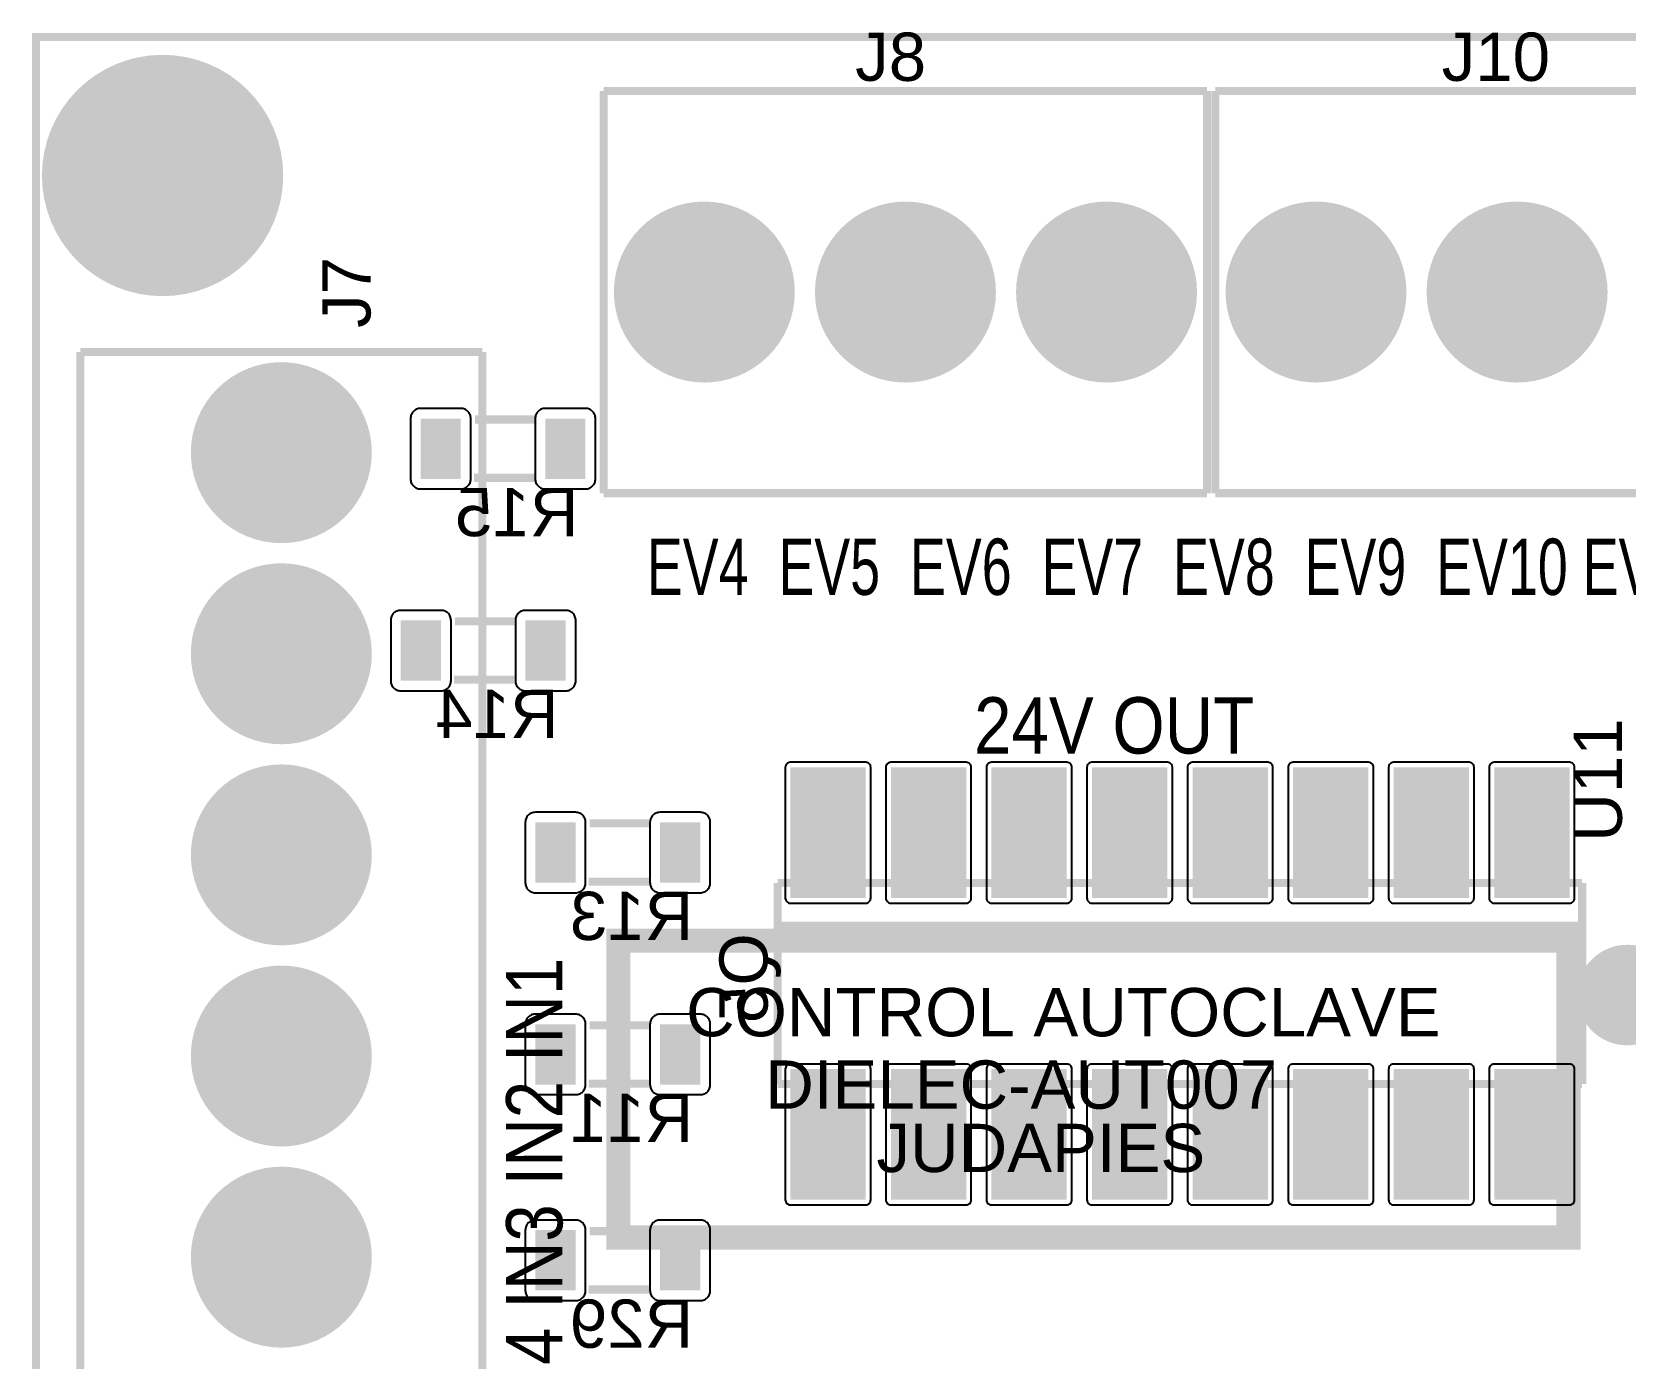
# Model space of a CAD drawing. Header units: inches. Extents: x -3.26 to 3.25, y -2.28 to 2.27.
# Drawn here: x -3.26 to -1.675, y 0.954 to 2.273 of the extents above; entities that cross this region are included whole.
import ezdxf

# ---------------------------------------------------------------- set-up
doc = ezdxf.new("R2010")
doc.units = ezdxf.units.IN
doc.layers.get('0').update_dxf_attribs({"linetype": 'CONTINUOUS'})

# ---------------------------------------------------------------- blocks, each defined once
blk = doc.blocks.new('RPAD')
blk.add_trace([(-0.5, -0.5), (-0.5, 0.5), (0.5, -0.5), (0.5, 0.5)])
blk = doc.blocks.new('EPAD')
at = {"const_width": 0.5}
blk.add_lwpolyline([(-0.25, 0, 1), (0.25, 0, 1)], format="xyb", close=True, dxfattribs=at)

msp = doc.modelspace()

# ---------------------------------------------------------------- linework, layer by layer
for points, const_width in [([(-3.255646, -2.275421), (3.249827, -2.275421), (3.249827, 2.267886), (-3.255646, 2.267886), (-3.255646, -2.275421)], 0.008), ([(-3.255646, -2.275421), (3.249827, -2.275421), (3.249827, 2.267886), (-3.255646, 2.267886), (-3.255646, -2.275421)], 0.008), ([(-3.255646, -2.275421), (3.249827, -2.275421), (3.249827, 2.267886), (-3.255646, 2.267886), (-3.255646, -2.275421)], 0.008), ([(-2.690858, 2.214197), (-2.690858, 1.814197)], 0.008), ([(-2.090858, 2.214197), (-2.690858, 2.214197)], 0.008), ([(-2.690858, 2.214197), (-2.690858, 1.814197)], 0.008), ([(-2.090858, 2.214197), (-2.690858, 2.214197)], 0.008), ([(-2.690858, 2.214197), (-2.690858, 1.814197)], 0.008), ([(-2.090858, 2.214197), (-2.690858, 2.214197)], 0.008), ([(-2.090858, 2.214197), (-2.090858, 1.814197)], 0.008), ([(-2.090858, 2.214197), (-2.090858, 1.814197)], 0.008), ([(-2.090858, 2.214197), (-2.090858, 1.814197)], 0.008), ([(-2.082559, 2.214197), (-2.082559, 1.814197)], 0.008), ([(-1.482559, 2.214197), (-2.082559, 2.214197)], 0.008), ([(-2.082559, 2.214197), (-2.082559, 1.814197)], 0.008), ([(-1.482559, 2.214197), (-2.082559, 2.214197)], 0.008), ([(-2.082559, 2.214197), (-2.082559, 1.814197)], 0.008), ([(-1.482559, 2.214197), (-2.082559, 2.214197)], 0.008), ([(-2.811551, 1.9545), (-3.211551, 1.9545)], 0.008), ([(-2.811551, 0.3545), (-3.211551, 0.3545), (-3.211551, 1.9545)], 0.008), ([(-2.811551, 1.9545), (-3.211551, 1.9545)], 0.008), ([(-2.811551, 0.3545), (-3.211551, 0.3545), (-3.211551, 1.9545)], 0.008), ([(-2.811551, 1.9545), (-3.211551, 1.9545)], 0.008), ([(-2.811551, 0.3545), (-3.211551, 0.3545), (-3.211551, 1.9545)], 0.008), ([(-2.811551, 1.9545), (-2.811551, 0.3545)], 0.008), ([(-2.811551, 1.9545), (-2.811551, 0.3545)], 0.008), ([(-2.811551, 1.9545), (-2.811551, 0.3545)], 0.008), ([(-2.819087, 1.887437), (-2.760087, 1.887437)], 0.008), ([(-2.819087, 1.887437), (-2.760087, 1.887437)], 0.008), ([(-2.819087, 1.887437), (-2.760087, 1.887437)], 0.008), ([(-2.820087, 1.829437), (-2.760087, 1.829437)], 0.008), ([(-2.820087, 1.829437), (-2.760087, 1.829437)], 0.008), ([(-2.820087, 1.829437), (-2.760087, 1.829437)], 0.008), ([(-2.690858, 1.814197), (-2.090858, 1.814197)], 0.008), ([(-2.690858, 1.814197), (-2.090858, 1.814197)], 0.008), ([(-2.690858, 1.814197), (-2.090858, 1.814197)], 0.008), ([(-2.082559, 1.814197), (-1.482559, 1.814197)], 0.008), ([(-2.082559, 1.814197), (-1.482559, 1.814197)], 0.008), ([(-2.082559, 1.814197), (-1.482559, 1.814197)], 0.008), ([(-2.838772, 1.68665), (-2.779772, 1.68665)], 0.008), ([(-2.838772, 1.68665), (-2.779772, 1.68665)], 0.008), ([(-2.838772, 1.68665), (-2.779772, 1.68665)], 0.008), ([(-2.839772, 1.62865), (-2.779772, 1.62865)], 0.008), ([(-2.839772, 1.62865), (-2.779772, 1.62865)], 0.008), ([(-2.839772, 1.62865), (-2.779772, 1.62865)], 0.008), ([(-2.704913, 1.485862), (-2.645913, 1.485862)], 0.008), ([(-2.704913, 1.485862), (-2.645913, 1.485862)], 0.008), ([(-2.704913, 1.485862), (-2.645913, 1.485862)], 0.008), ([(-2.705913, 1.427862), (-2.645913, 1.427862)], 0.008), ([(-2.705913, 1.427862), (-2.645913, 1.427862)], 0.008), ([(-2.705913, 1.427862), (-2.645913, 1.427862)], 0.008), ([(-2.51785, 1.426547), (-2.51785, 1.376547)], 0.008), ([(-2.51785, 1.426547), (-1.71785, 1.426547)], 0.008), ([(-2.51785, 1.426547), (-2.51785, 1.376547)], 0.008), ([(-2.51785, 1.426547), (-1.71785, 1.426547)], 0.008), ([(-2.51785, 1.426547), (-2.51785, 1.376547)], 0.008), ([(-2.51785, 1.426547), (-1.71785, 1.426547)], 0.008), ([(-1.71785, 1.426547), (-1.71785, 1.226547)], 0.008), ([(-1.71785, 1.426547), (-1.71785, 1.226547)], 0.008), ([(-1.71785, 1.426547), (-1.71785, 1.226547)], 0.008), ([(-2.676361, 1.074003), (-1.731479, 1.074003), (-1.731479, 1.369278), (-2.676361, 1.369278), (-2.676361, 1.074003)], 0.024), ([(-2.676361, 1.074003), (-1.731479, 1.074003), (-1.731479, 1.369278), (-2.676361, 1.369278), (-2.676361, 1.074003)], 0.024), ([(-2.676361, 1.074003), (-1.731479, 1.074003), (-1.731479, 1.369278), (-2.676361, 1.369278), (-2.676361, 1.074003)], 0.024), ([(-2.51785, 1.374972), (-2.51785, 1.226547)], 0.008), ([(-2.51785, 1.374972), (-2.51785, 1.226547)], 0.008), ([(-2.51785, 1.374972), (-2.51785, 1.226547)], 0.008), ([(-1.713913, 1.384028), (-2.513913, 1.384028)], 0.008), ([(-1.713913, 1.384028), (-2.513913, 1.384028)], 0.008), ([(-1.713913, 1.384028), (-2.513913, 1.384028)], 0.008), ([(-2.704913, 1.285075), (-2.645913, 1.285075)], 0.008), ([(-2.704913, 1.285075), (-2.645913, 1.285075)], 0.008), ([(-2.704913, 1.285075), (-2.645913, 1.285075)], 0.008), ([(-2.705913, 1.227075), (-2.645913, 1.227075)], 0.008), ([(-2.705913, 1.227075), (-2.645913, 1.227075)], 0.008), ([(-2.705913, 1.227075), (-2.645913, 1.227075)], 0.008), ([(-1.71785, 1.226547), (-2.51785, 1.226547)], 0.008), ([(-1.71785, 1.226547), (-2.51785, 1.226547)], 0.008), ([(-1.71785, 1.226547), (-2.51785, 1.226547)], 0.008), ([(-2.704913, 1.08035), (-2.645913, 1.08035)], 0.008), ([(-2.704913, 1.08035), (-2.645913, 1.08035)], 0.008), ([(-2.704913, 1.08035), (-2.645913, 1.08035)], 0.008), ([(-2.705913, 1.02235), (-2.645913, 1.02235)], 0.008), ([(-2.705913, 1.02235), (-2.645913, 1.02235)], 0.008), ([(-2.705913, 1.02235), (-2.645913, 1.02235)], 0.008)]:
    msp.add_lwpolyline(points, dxfattribs=dict(const_width=const_width))
for points in [[(-2.873087, 1.818437), (-2.833087, 1.818437), (-2.832047, 1.818487), (-2.831042, 1.818636), (-2.830075, 1.818878), (-2.829151, 1.819209), (-2.828275, 1.819623), (-2.827451, 1.820118), (-2.826683, 1.820687), (-2.825977, 1.821328), (-2.825337, 1.822034), (-2.824768, 1.822801), (-2.824273, 1.823625), (-2.823858, 1.824502), (-2.823528, 1.825426), (-2.823285, 1.826393), (-2.823137, 1.827398), (-2.823087, 1.828437), (-2.823087, 1.888437), (-2.823137, 1.889476), (-2.823285, 1.890481), (-2.823528, 1.891448), (-2.823858, 1.892372), (-2.824273, 1.893249), (-2.824768, 1.894073), (-2.825337, 1.89484), (-2.825977, 1.895546), (-2.826683, 1.896187), (-2.827451, 1.896756), (-2.828275, 1.897251), (-2.829151, 1.897665), (-2.830075, 1.897996), (-2.831042, 1.898238), (-2.832047, 1.898387), (-2.833087, 1.898437), (-2.873087, 1.898437), (-2.874126, 1.898387), (-2.875131, 1.898238), (-2.876098, 1.897996), (-2.877022, 1.897665), (-2.877898, 1.897251), (-2.878722, 1.896756), (-2.87949, 1.896187), (-2.880196, 1.895546), (-2.880836, 1.89484), (-2.881406, 1.894073), (-2.8819, 1.893249), (-2.882315, 1.892372), (-2.882646, 1.891448), (-2.882888, 1.890481), (-2.883036, 1.889476), (-2.883087, 1.888437), (-2.883087, 1.828437), (-2.883036, 1.827398), (-2.882888, 1.826393), (-2.882646, 1.825426), (-2.882315, 1.824502), (-2.8819, 1.823625), (-2.881406, 1.822801), (-2.880836, 1.822034), (-2.880196, 1.821328), (-2.87949, 1.820687), (-2.878722, 1.820118), (-2.877898, 1.819623), (-2.877022, 1.819209), (-2.876098, 1.818878), (-2.875131, 1.818636), (-2.874126, 1.818487), (-2.873087, 1.818437)], [(-2.749087, 1.818437), (-2.709087, 1.818437), (-2.708047, 1.818487), (-2.707042, 1.818636), (-2.706075, 1.818878), (-2.705151, 1.819209), (-2.704275, 1.819623), (-2.703451, 1.820118), (-2.702683, 1.820687), (-2.701977, 1.821328), (-2.701337, 1.822034), (-2.700768, 1.822801), (-2.700273, 1.823625), (-2.699858, 1.824502), (-2.699528, 1.825426), (-2.699285, 1.826393), (-2.699137, 1.827398), (-2.699087, 1.828437), (-2.699087, 1.888437), (-2.699137, 1.889476), (-2.699285, 1.890481), (-2.699528, 1.891448), (-2.699858, 1.892372), (-2.700273, 1.893249), (-2.700768, 1.894073), (-2.701337, 1.89484), (-2.701977, 1.895546), (-2.702683, 1.896187), (-2.703451, 1.896756), (-2.704275, 1.897251), (-2.705151, 1.897665), (-2.706075, 1.897996), (-2.707042, 1.898238), (-2.708047, 1.898387), (-2.709087, 1.898437), (-2.749087, 1.898437), (-2.750126, 1.898387), (-2.751131, 1.898238), (-2.752098, 1.897996), (-2.753022, 1.897665), (-2.753898, 1.897251), (-2.754722, 1.896756), (-2.75549, 1.896187), (-2.756196, 1.895546), (-2.756836, 1.89484), (-2.757406, 1.894073), (-2.7579, 1.893249), (-2.758315, 1.892372), (-2.758646, 1.891448), (-2.758888, 1.890481), (-2.759036, 1.889476), (-2.759087, 1.888437), (-2.759087, 1.828437), (-2.759036, 1.827398), (-2.758888, 1.826393), (-2.758646, 1.825426), (-2.758315, 1.824502), (-2.7579, 1.823625), (-2.757406, 1.822801), (-2.756836, 1.822034), (-2.756196, 1.821328), (-2.75549, 1.820687), (-2.754722, 1.820118), (-2.753898, 1.819623), (-2.753022, 1.819209), (-2.752098, 1.818878), (-2.751131, 1.818636), (-2.750126, 1.818487), (-2.749087, 1.818437)], [(-2.892772, 1.61765), (-2.852772, 1.61765), (-2.851732, 1.6177), (-2.850727, 1.617848), (-2.84976, 1.618091), (-2.848836, 1.618421), (-2.84796, 1.618836), (-2.847136, 1.619331), (-2.846368, 1.6199), (-2.845662, 1.62054), (-2.845022, 1.621246), (-2.844453, 1.622014), (-2.843958, 1.622838), (-2.843543, 1.623714), (-2.843213, 1.624638), (-2.84297, 1.625605), (-2.842822, 1.62661), (-2.842772, 1.62765), (-2.842772, 1.68765), (-2.842822, 1.688689), (-2.84297, 1.689694), (-2.843213, 1.690661), (-2.843543, 1.691585), (-2.843958, 1.692461), (-2.844453, 1.693285), (-2.845022, 1.694053), (-2.845662, 1.694759), (-2.846368, 1.695399), (-2.847136, 1.695969), (-2.84796, 1.696463), (-2.848836, 1.696878), (-2.84976, 1.697209), (-2.850727, 1.697451), (-2.851732, 1.697599), (-2.852772, 1.69765), (-2.892772, 1.69765), (-2.893811, 1.697599), (-2.894816, 1.697451), (-2.895783, 1.697209), (-2.896707, 1.696878), (-2.897583, 1.696463), (-2.898407, 1.695969), (-2.899175, 1.695399), (-2.899881, 1.694759), (-2.900521, 1.694053), (-2.901091, 1.693285), (-2.901585, 1.692461), (-2.902, 1.691585), (-2.902331, 1.690661), (-2.902573, 1.689694), (-2.902721, 1.688689), (-2.902772, 1.68765), (-2.902772, 1.62765), (-2.902721, 1.62661), (-2.902573, 1.625605), (-2.902331, 1.624638), (-2.902, 1.623714), (-2.901585, 1.622838), (-2.901091, 1.622014), (-2.900521, 1.621246), (-2.899881, 1.62054), (-2.899175, 1.6199), (-2.898407, 1.619331), (-2.897583, 1.618836), (-2.896707, 1.618421), (-2.895783, 1.618091), (-2.894816, 1.617848), (-2.893811, 1.6177), (-2.892772, 1.61765)], [(-2.768772, 1.61765), (-2.728772, 1.61765), (-2.727732, 1.6177), (-2.726727, 1.617848), (-2.72576, 1.618091), (-2.724836, 1.618421), (-2.72396, 1.618836), (-2.723136, 1.619331), (-2.722368, 1.6199), (-2.721662, 1.62054), (-2.721022, 1.621246), (-2.720453, 1.622014), (-2.719958, 1.622838), (-2.719543, 1.623714), (-2.719213, 1.624638), (-2.71897, 1.625605), (-2.718822, 1.62661), (-2.718772, 1.62765), (-2.718772, 1.68765), (-2.718822, 1.688689), (-2.71897, 1.689694), (-2.719213, 1.690661), (-2.719543, 1.691585), (-2.719958, 1.692461), (-2.720453, 1.693285), (-2.721022, 1.694053), (-2.721662, 1.694759), (-2.722368, 1.695399), (-2.723136, 1.695969), (-2.72396, 1.696463), (-2.724836, 1.696878), (-2.72576, 1.697209), (-2.726727, 1.697451), (-2.727732, 1.697599), (-2.728772, 1.69765), (-2.768772, 1.69765), (-2.769811, 1.697599), (-2.770816, 1.697451), (-2.771783, 1.697209), (-2.772707, 1.696878), (-2.773583, 1.696463), (-2.774407, 1.695969), (-2.775175, 1.695399), (-2.775881, 1.694759), (-2.776521, 1.694053), (-2.777091, 1.693285), (-2.777585, 1.692461), (-2.778, 1.691585), (-2.778331, 1.690661), (-2.778573, 1.689694), (-2.778721, 1.688689), (-2.778772, 1.68765), (-2.778772, 1.62765), (-2.778721, 1.62661), (-2.778573, 1.625605), (-2.778331, 1.624638), (-2.778, 1.623714), (-2.777585, 1.622838), (-2.777091, 1.622014), (-2.776521, 1.621246), (-2.775881, 1.62054), (-2.775175, 1.6199), (-2.774407, 1.619331), (-2.773583, 1.618836), (-2.772707, 1.618421), (-2.771783, 1.618091), (-2.770816, 1.617848), (-2.769811, 1.6177), (-2.768772, 1.61765)], [(-2.50535, 1.406547), (-2.43035, 1.406547), (-2.429328, 1.406647), (-2.428383, 1.406933), (-2.427532, 1.407388), (-2.426796, 1.407993), (-2.426191, 1.40873), (-2.425736, 1.40958), (-2.42545, 1.410525), (-2.42535, 1.411547), (-2.42535, 1.541547), (-2.42545, 1.54257), (-2.425736, 1.543515), (-2.426191, 1.544365), (-2.426796, 1.545102), (-2.427532, 1.545707), (-2.428383, 1.546161), (-2.429328, 1.546448), (-2.43035, 1.546547), (-2.50535, 1.546547), (-2.506373, 1.546448), (-2.507318, 1.546161), (-2.508169, 1.545707), (-2.508905, 1.545102), (-2.50951, 1.544365), (-2.509965, 1.543515), (-2.510251, 1.54257), (-2.51035, 1.541547), (-2.51035, 1.411547), (-2.510251, 1.410525), (-2.509965, 1.40958), (-2.50951, 1.40873), (-2.508905, 1.407993), (-2.508169, 1.407388), (-2.507318, 1.406933), (-2.506373, 1.406647), (-2.50535, 1.406547)], [(-2.40535, 1.406547), (-2.33035, 1.406547), (-2.329328, 1.406647), (-2.328383, 1.406933), (-2.327532, 1.407388), (-2.326796, 1.407993), (-2.326191, 1.40873), (-2.325736, 1.40958), (-2.32545, 1.410525), (-2.32535, 1.411547), (-2.32535, 1.541547), (-2.32545, 1.54257), (-2.325736, 1.543515), (-2.326191, 1.544365), (-2.326796, 1.545102), (-2.327532, 1.545707), (-2.328383, 1.546161), (-2.329328, 1.546448), (-2.33035, 1.546547), (-2.40535, 1.546547), (-2.406373, 1.546448), (-2.407318, 1.546161), (-2.408169, 1.545707), (-2.408905, 1.545102), (-2.40951, 1.544365), (-2.409965, 1.543515), (-2.410251, 1.54257), (-2.41035, 1.541547), (-2.41035, 1.411547), (-2.410251, 1.410525), (-2.409965, 1.40958), (-2.40951, 1.40873), (-2.408905, 1.407993), (-2.408169, 1.407388), (-2.407318, 1.406933), (-2.406373, 1.406647), (-2.40535, 1.406547)], [(-2.30535, 1.406547), (-2.23035, 1.406547), (-2.229328, 1.406647), (-2.228383, 1.406933), (-2.227532, 1.407388), (-2.226796, 1.407993), (-2.226191, 1.40873), (-2.225736, 1.40958), (-2.22545, 1.410525), (-2.22535, 1.411547), (-2.22535, 1.541547), (-2.22545, 1.54257), (-2.225736, 1.543515), (-2.226191, 1.544365), (-2.226796, 1.545102), (-2.227532, 1.545707), (-2.228383, 1.546161), (-2.229328, 1.546448), (-2.23035, 1.546547), (-2.30535, 1.546547), (-2.306373, 1.546448), (-2.307318, 1.546161), (-2.308169, 1.545707), (-2.308905, 1.545102), (-2.30951, 1.544365), (-2.309965, 1.543515), (-2.310251, 1.54257), (-2.31035, 1.541547), (-2.31035, 1.411547), (-2.310251, 1.410525), (-2.309965, 1.40958), (-2.30951, 1.40873), (-2.308905, 1.407993), (-2.308169, 1.407388), (-2.307318, 1.406933), (-2.306373, 1.406647), (-2.30535, 1.406547)], [(-2.20535, 1.406547), (-2.13035, 1.406547), (-2.129328, 1.406647), (-2.128383, 1.406933), (-2.127532, 1.407388), (-2.126796, 1.407993), (-2.126191, 1.40873), (-2.125736, 1.40958), (-2.12545, 1.410525), (-2.12535, 1.411547), (-2.12535, 1.541547), (-2.12545, 1.54257), (-2.125736, 1.543515), (-2.126191, 1.544365), (-2.126796, 1.545102), (-2.127532, 1.545707), (-2.128383, 1.546161), (-2.129328, 1.546448), (-2.13035, 1.546547), (-2.20535, 1.546547), (-2.206373, 1.546448), (-2.207318, 1.546161), (-2.208169, 1.545707), (-2.208905, 1.545102), (-2.20951, 1.544365), (-2.209965, 1.543515), (-2.210251, 1.54257), (-2.21035, 1.541547), (-2.21035, 1.411547), (-2.210251, 1.410525), (-2.209965, 1.40958), (-2.20951, 1.40873), (-2.208905, 1.407993), (-2.208169, 1.407388), (-2.207318, 1.406933), (-2.206373, 1.406647), (-2.20535, 1.406547)], [(-2.10535, 1.406547), (-2.03035, 1.406547), (-2.029328, 1.406647), (-2.028383, 1.406933), (-2.027532, 1.407388), (-2.026796, 1.407993), (-2.026191, 1.40873), (-2.025736, 1.40958), (-2.02545, 1.410525), (-2.02535, 1.411547), (-2.02535, 1.541547), (-2.02545, 1.54257), (-2.025736, 1.543515), (-2.026191, 1.544365), (-2.026796, 1.545102), (-2.027532, 1.545707), (-2.028383, 1.546161), (-2.029328, 1.546448), (-2.03035, 1.546547), (-2.10535, 1.546547), (-2.106373, 1.546448), (-2.107318, 1.546161), (-2.108169, 1.545707), (-2.108905, 1.545102), (-2.10951, 1.544365), (-2.109965, 1.543515), (-2.110251, 1.54257), (-2.11035, 1.541547), (-2.11035, 1.411547), (-2.110251, 1.410525), (-2.109965, 1.40958), (-2.10951, 1.40873), (-2.108905, 1.407993), (-2.108169, 1.407388), (-2.107318, 1.406933), (-2.106373, 1.406647), (-2.10535, 1.406547)], [(-2.00535, 1.406547), (-1.93035, 1.406547), (-1.929328, 1.406647), (-1.928383, 1.406933), (-1.927532, 1.407388), (-1.926796, 1.407993), (-1.926191, 1.40873), (-1.925736, 1.40958), (-1.92545, 1.410525), (-1.92535, 1.411547), (-1.92535, 1.541547), (-1.92545, 1.54257), (-1.925736, 1.543515), (-1.926191, 1.544365), (-1.926796, 1.545102), (-1.927532, 1.545707), (-1.928383, 1.546161), (-1.929328, 1.546448), (-1.93035, 1.546547), (-2.00535, 1.546547), (-2.006373, 1.546448), (-2.007318, 1.546161), (-2.008169, 1.545707), (-2.008905, 1.545102), (-2.00951, 1.544365), (-2.009965, 1.543515), (-2.010251, 1.54257), (-2.01035, 1.541547), (-2.01035, 1.411547), (-2.010251, 1.410525), (-2.009965, 1.40958), (-2.00951, 1.40873), (-2.008905, 1.407993), (-2.008169, 1.407388), (-2.007318, 1.406933), (-2.006373, 1.406647), (-2.00535, 1.406547)], [(-1.90535, 1.406547), (-1.83035, 1.406547), (-1.829328, 1.406647), (-1.828383, 1.406933), (-1.827532, 1.407388), (-1.826796, 1.407993), (-1.826191, 1.40873), (-1.825736, 1.40958), (-1.82545, 1.410525), (-1.82535, 1.411547), (-1.82535, 1.541547), (-1.82545, 1.54257), (-1.825736, 1.543515), (-1.826191, 1.544365), (-1.826796, 1.545102), (-1.827532, 1.545707), (-1.828383, 1.546161), (-1.829328, 1.546448), (-1.83035, 1.546547), (-1.90535, 1.546547), (-1.906373, 1.546448), (-1.907318, 1.546161), (-1.908169, 1.545707), (-1.908905, 1.545102), (-1.90951, 1.544365), (-1.909965, 1.543515), (-1.910251, 1.54257), (-1.91035, 1.541547), (-1.91035, 1.411547), (-1.910251, 1.410525), (-1.909965, 1.40958), (-1.90951, 1.40873), (-1.908905, 1.407993), (-1.908169, 1.407388), (-1.907318, 1.406933), (-1.906373, 1.406647), (-1.90535, 1.406547)], [(-1.80535, 1.406547), (-1.73035, 1.406547), (-1.729328, 1.406647), (-1.728383, 1.406933), (-1.727532, 1.407388), (-1.726796, 1.407993), (-1.726191, 1.40873), (-1.725736, 1.40958), (-1.72545, 1.410525), (-1.72535, 1.411547), (-1.72535, 1.541547), (-1.72545, 1.54257), (-1.725736, 1.543515), (-1.726191, 1.544365), (-1.726796, 1.545102), (-1.727532, 1.545707), (-1.728383, 1.546161), (-1.729328, 1.546448), (-1.73035, 1.546547), (-1.80535, 1.546547), (-1.806373, 1.546448), (-1.807318, 1.546161), (-1.808169, 1.545707), (-1.808905, 1.545102), (-1.80951, 1.544365), (-1.809965, 1.543515), (-1.810251, 1.54257), (-1.81035, 1.541547), (-1.81035, 1.411547), (-1.810251, 1.410525), (-1.809965, 1.40958), (-1.80951, 1.40873), (-1.808905, 1.407993), (-1.808169, 1.407388), (-1.807318, 1.406933), (-1.806373, 1.406647), (-1.80535, 1.406547)], [(-2.758913, 1.416862), (-2.718913, 1.416862), (-2.717874, 1.416913), (-2.716869, 1.417061), (-2.715902, 1.417303), (-2.714978, 1.417634), (-2.714102, 1.418048), (-2.713278, 1.418543), (-2.71251, 1.419113), (-2.711804, 1.419753), (-2.711164, 1.420459), (-2.710594, 1.421226), (-2.7101, 1.42205), (-2.709685, 1.422927), (-2.709354, 1.423851), (-2.709112, 1.424818), (-2.708964, 1.425823), (-2.708913, 1.426862), (-2.708913, 1.486862), (-2.708964, 1.487902), (-2.709112, 1.488907), (-2.709354, 1.489874), (-2.709685, 1.490798), (-2.7101, 1.491674), (-2.710594, 1.492498), (-2.711164, 1.493265), (-2.711804, 1.493972), (-2.71251, 1.494612), (-2.713278, 1.495181), (-2.714102, 1.495676), (-2.714978, 1.496091), (-2.715902, 1.496421), (-2.716869, 1.496663), (-2.717874, 1.496812), (-2.718913, 1.496862), (-2.758913, 1.496862), (-2.759953, 1.496812), (-2.760958, 1.496663), (-2.761925, 1.496421), (-2.762849, 1.496091), (-2.763725, 1.495676), (-2.764549, 1.495181), (-2.765317, 1.494612), (-2.766023, 1.493972), (-2.766663, 1.493265), (-2.767232, 1.492498), (-2.767727, 1.491674), (-2.768142, 1.490798), (-2.768472, 1.489874), (-2.768715, 1.488907), (-2.768863, 1.487902), (-2.768913, 1.486862), (-2.768913, 1.426862), (-2.768863, 1.425823), (-2.768715, 1.424818), (-2.768472, 1.423851), (-2.768142, 1.422927), (-2.767727, 1.42205), (-2.767232, 1.421226), (-2.766663, 1.420459), (-2.766023, 1.419753), (-2.765317, 1.419113), (-2.764549, 1.418543), (-2.763725, 1.418048), (-2.762849, 1.417634), (-2.761925, 1.417303), (-2.760958, 1.417061), (-2.759953, 1.416913), (-2.758913, 1.416862)], [(-2.634913, 1.416862), (-2.594913, 1.416862), (-2.593874, 1.416913), (-2.592869, 1.417061), (-2.591902, 1.417303), (-2.590978, 1.417634), (-2.590102, 1.418048), (-2.589278, 1.418543), (-2.58851, 1.419113), (-2.587804, 1.419753), (-2.587164, 1.420459), (-2.586594, 1.421226), (-2.5861, 1.42205), (-2.585685, 1.422927), (-2.585354, 1.423851), (-2.585112, 1.424818), (-2.584964, 1.425823), (-2.584913, 1.426862), (-2.584913, 1.486862), (-2.584964, 1.487902), (-2.585112, 1.488907), (-2.585354, 1.489874), (-2.585685, 1.490798), (-2.5861, 1.491674), (-2.586594, 1.492498), (-2.587164, 1.493265), (-2.587804, 1.493972), (-2.58851, 1.494612), (-2.589278, 1.495181), (-2.590102, 1.495676), (-2.590978, 1.496091), (-2.591902, 1.496421), (-2.592869, 1.496663), (-2.593874, 1.496812), (-2.594913, 1.496862), (-2.634913, 1.496862), (-2.635953, 1.496812), (-2.636958, 1.496663), (-2.637925, 1.496421), (-2.638849, 1.496091), (-2.639725, 1.495676), (-2.640549, 1.495181), (-2.641317, 1.494612), (-2.642023, 1.493972), (-2.642663, 1.493265), (-2.643232, 1.492498), (-2.643727, 1.491674), (-2.644142, 1.490798), (-2.644472, 1.489874), (-2.644715, 1.488907), (-2.644863, 1.487902), (-2.644913, 1.486862), (-2.644913, 1.426862), (-2.644863, 1.425823), (-2.644715, 1.424818), (-2.644472, 1.423851), (-2.644142, 1.422927), (-2.643727, 1.42205), (-2.643232, 1.421226), (-2.642663, 1.420459), (-2.642023, 1.419753), (-2.641317, 1.419113), (-2.640549, 1.418543), (-2.639725, 1.418048), (-2.638849, 1.417634), (-2.637925, 1.417303), (-2.636958, 1.417061), (-2.635953, 1.416913), (-2.634913, 1.416862)], [(-2.758913, 1.216075), (-2.718913, 1.216075), (-2.717874, 1.216125), (-2.716869, 1.216274), (-2.715902, 1.216516), (-2.714978, 1.216846), (-2.714102, 1.217261), (-2.713278, 1.217756), (-2.71251, 1.218325), (-2.711804, 1.218965), (-2.711164, 1.219672), (-2.710594, 1.220439), (-2.7101, 1.221263), (-2.709685, 1.222139), (-2.709354, 1.223063), (-2.709112, 1.22403), (-2.708964, 1.225035), (-2.708913, 1.226075), (-2.708913, 1.286075), (-2.708964, 1.287114), (-2.709112, 1.288119), (-2.709354, 1.289086), (-2.709685, 1.29001), (-2.7101, 1.290887), (-2.710594, 1.291711), (-2.711164, 1.292478), (-2.711804, 1.293184), (-2.71251, 1.293824), (-2.713278, 1.294394), (-2.714102, 1.294889), (-2.714978, 1.295303), (-2.715902, 1.295634), (-2.716869, 1.295876), (-2.717874, 1.296024), (-2.718913, 1.296075), (-2.758913, 1.296075), (-2.759953, 1.296024), (-2.760958, 1.295876), (-2.761925, 1.295634), (-2.762849, 1.295303), (-2.763725, 1.294889), (-2.764549, 1.294394), (-2.765317, 1.293824), (-2.766023, 1.293184), (-2.766663, 1.292478), (-2.767232, 1.291711), (-2.767727, 1.290887), (-2.768142, 1.29001), (-2.768472, 1.289086), (-2.768715, 1.288119), (-2.768863, 1.287114), (-2.768913, 1.286075), (-2.768913, 1.226075), (-2.768863, 1.225035), (-2.768715, 1.22403), (-2.768472, 1.223063), (-2.768142, 1.222139), (-2.767727, 1.221263), (-2.767232, 1.220439), (-2.766663, 1.219672), (-2.766023, 1.218965), (-2.765317, 1.218325), (-2.764549, 1.217756), (-2.763725, 1.217261), (-2.762849, 1.216846), (-2.761925, 1.216516), (-2.760958, 1.216274), (-2.759953, 1.216125), (-2.758913, 1.216075)], [(-2.634913, 1.216075), (-2.594913, 1.216075), (-2.593874, 1.216125), (-2.592869, 1.216274), (-2.591902, 1.216516), (-2.590978, 1.216846), (-2.590102, 1.217261), (-2.589278, 1.217756), (-2.58851, 1.218325), (-2.587804, 1.218965), (-2.587164, 1.219672), (-2.586594, 1.220439), (-2.5861, 1.221263), (-2.585685, 1.222139), (-2.585354, 1.223063), (-2.585112, 1.22403), (-2.584964, 1.225035), (-2.584913, 1.226075), (-2.584913, 1.286075), (-2.584964, 1.287114), (-2.585112, 1.288119), (-2.585354, 1.289086), (-2.585685, 1.29001), (-2.5861, 1.290887), (-2.586594, 1.291711), (-2.587164, 1.292478), (-2.587804, 1.293184), (-2.58851, 1.293824), (-2.589278, 1.294394), (-2.590102, 1.294889), (-2.590978, 1.295303), (-2.591902, 1.295634), (-2.592869, 1.295876), (-2.593874, 1.296024), (-2.594913, 1.296075), (-2.634913, 1.296075), (-2.635953, 1.296024), (-2.636958, 1.295876), (-2.637925, 1.295634), (-2.638849, 1.295303), (-2.639725, 1.294889), (-2.640549, 1.294394), (-2.641317, 1.293824), (-2.642023, 1.293184), (-2.642663, 1.292478), (-2.643232, 1.291711), (-2.643727, 1.290887), (-2.644142, 1.29001), (-2.644472, 1.289086), (-2.644715, 1.288119), (-2.644863, 1.287114), (-2.644913, 1.286075), (-2.644913, 1.226075), (-2.644863, 1.225035), (-2.644715, 1.22403), (-2.644472, 1.223063), (-2.644142, 1.222139), (-2.643727, 1.221263), (-2.643232, 1.220439), (-2.642663, 1.219672), (-2.642023, 1.218965), (-2.641317, 1.218325), (-2.640549, 1.217756), (-2.639725, 1.217261), (-2.638849, 1.216846), (-2.637925, 1.216516), (-2.636958, 1.216274), (-2.635953, 1.216125), (-2.634913, 1.216075)], [(-2.50535, 1.106547), (-2.43035, 1.106547), (-2.429328, 1.106647), (-2.428383, 1.106933), (-2.427532, 1.107388), (-2.426796, 1.107993), (-2.426191, 1.10873), (-2.425736, 1.10958), (-2.42545, 1.110525), (-2.42535, 1.111547), (-2.42535, 1.241547), (-2.42545, 1.24257), (-2.425736, 1.243515), (-2.426191, 1.244365), (-2.426796, 1.245102), (-2.427532, 1.245707), (-2.428383, 1.246161), (-2.429328, 1.246448), (-2.43035, 1.246547), (-2.50535, 1.246547), (-2.506373, 1.246448), (-2.507318, 1.246161), (-2.508169, 1.245707), (-2.508905, 1.245102), (-2.50951, 1.244365), (-2.509965, 1.243515), (-2.510251, 1.24257), (-2.51035, 1.241547), (-2.51035, 1.111547), (-2.510251, 1.110525), (-2.509965, 1.10958), (-2.50951, 1.10873), (-2.508905, 1.107993), (-2.508169, 1.107388), (-2.507318, 1.106933), (-2.506373, 1.106647), (-2.50535, 1.106547)], [(-2.40535, 1.106547), (-2.33035, 1.106547), (-2.329328, 1.106647), (-2.328383, 1.106933), (-2.327532, 1.107388), (-2.326796, 1.107993), (-2.326191, 1.10873), (-2.325736, 1.10958), (-2.32545, 1.110525), (-2.32535, 1.111547), (-2.32535, 1.241547), (-2.32545, 1.24257), (-2.325736, 1.243515), (-2.326191, 1.244365), (-2.326796, 1.245102), (-2.327532, 1.245707), (-2.328383, 1.246161), (-2.329328, 1.246448), (-2.33035, 1.246547), (-2.40535, 1.246547), (-2.406373, 1.246448), (-2.407318, 1.246161), (-2.408169, 1.245707), (-2.408905, 1.245102), (-2.40951, 1.244365), (-2.409965, 1.243515), (-2.410251, 1.24257), (-2.41035, 1.241547), (-2.41035, 1.111547), (-2.410251, 1.110525), (-2.409965, 1.10958), (-2.40951, 1.10873), (-2.408905, 1.107993), (-2.408169, 1.107388), (-2.407318, 1.106933), (-2.406373, 1.106647), (-2.40535, 1.106547)], [(-2.30535, 1.106547), (-2.23035, 1.106547), (-2.229328, 1.106647), (-2.228383, 1.106933), (-2.227532, 1.107388), (-2.226796, 1.107993), (-2.226191, 1.10873), (-2.225736, 1.10958), (-2.22545, 1.110525), (-2.22535, 1.111547), (-2.22535, 1.241547), (-2.22545, 1.24257), (-2.225736, 1.243515), (-2.226191, 1.244365), (-2.226796, 1.245102), (-2.227532, 1.245707), (-2.228383, 1.246161), (-2.229328, 1.246448), (-2.23035, 1.246547), (-2.30535, 1.246547), (-2.306373, 1.246448), (-2.307318, 1.246161), (-2.308169, 1.245707), (-2.308905, 1.245102), (-2.30951, 1.244365), (-2.309965, 1.243515), (-2.310251, 1.24257), (-2.31035, 1.241547), (-2.31035, 1.111547), (-2.310251, 1.110525), (-2.309965, 1.10958), (-2.30951, 1.10873), (-2.308905, 1.107993), (-2.308169, 1.107388), (-2.307318, 1.106933), (-2.306373, 1.106647), (-2.30535, 1.106547)], [(-2.20535, 1.106547), (-2.13035, 1.106547), (-2.129328, 1.106647), (-2.128383, 1.106933), (-2.127532, 1.107388), (-2.126796, 1.107993), (-2.126191, 1.10873), (-2.125736, 1.10958), (-2.12545, 1.110525), (-2.12535, 1.111547), (-2.12535, 1.241547), (-2.12545, 1.24257), (-2.125736, 1.243515), (-2.126191, 1.244365), (-2.126796, 1.245102), (-2.127532, 1.245707), (-2.128383, 1.246161), (-2.129328, 1.246448), (-2.13035, 1.246547), (-2.20535, 1.246547), (-2.206373, 1.246448), (-2.207318, 1.246161), (-2.208169, 1.245707), (-2.208905, 1.245102), (-2.20951, 1.244365), (-2.209965, 1.243515), (-2.210251, 1.24257), (-2.21035, 1.241547), (-2.21035, 1.111547), (-2.210251, 1.110525), (-2.209965, 1.10958), (-2.20951, 1.10873), (-2.208905, 1.107993), (-2.208169, 1.107388), (-2.207318, 1.106933), (-2.206373, 1.106647), (-2.20535, 1.106547)], [(-2.10535, 1.106547), (-2.03035, 1.106547), (-2.029328, 1.106647), (-2.028383, 1.106933), (-2.027532, 1.107388), (-2.026796, 1.107993), (-2.026191, 1.10873), (-2.025736, 1.10958), (-2.02545, 1.110525), (-2.02535, 1.111547), (-2.02535, 1.241547), (-2.02545, 1.24257), (-2.025736, 1.243515), (-2.026191, 1.244365), (-2.026796, 1.245102), (-2.027532, 1.245707), (-2.028383, 1.246161), (-2.029328, 1.246448), (-2.03035, 1.246547), (-2.10535, 1.246547), (-2.106373, 1.246448), (-2.107318, 1.246161), (-2.108169, 1.245707), (-2.108905, 1.245102), (-2.10951, 1.244365), (-2.109965, 1.243515), (-2.110251, 1.24257), (-2.11035, 1.241547), (-2.11035, 1.111547), (-2.110251, 1.110525), (-2.109965, 1.10958), (-2.10951, 1.10873), (-2.108905, 1.107993), (-2.108169, 1.107388), (-2.107318, 1.106933), (-2.106373, 1.106647), (-2.10535, 1.106547)], [(-2.00535, 1.106547), (-1.93035, 1.106547), (-1.929328, 1.106647), (-1.928383, 1.106933), (-1.927532, 1.107388), (-1.926796, 1.107993), (-1.926191, 1.10873), (-1.925736, 1.10958), (-1.92545, 1.110525), (-1.92535, 1.111547), (-1.92535, 1.241547), (-1.92545, 1.24257), (-1.925736, 1.243515), (-1.926191, 1.244365), (-1.926796, 1.245102), (-1.927532, 1.245707), (-1.928383, 1.246161), (-1.929328, 1.246448), (-1.93035, 1.246547), (-2.00535, 1.246547), (-2.006373, 1.246448), (-2.007318, 1.246161), (-2.008169, 1.245707), (-2.008905, 1.245102), (-2.00951, 1.244365), (-2.009965, 1.243515), (-2.010251, 1.24257), (-2.01035, 1.241547), (-2.01035, 1.111547), (-2.010251, 1.110525), (-2.009965, 1.10958), (-2.00951, 1.10873), (-2.008905, 1.107993), (-2.008169, 1.107388), (-2.007318, 1.106933), (-2.006373, 1.106647), (-2.00535, 1.106547)], [(-1.90535, 1.106547), (-1.83035, 1.106547), (-1.829328, 1.106647), (-1.828383, 1.106933), (-1.827532, 1.107388), (-1.826796, 1.107993), (-1.826191, 1.10873), (-1.825736, 1.10958), (-1.82545, 1.110525), (-1.82535, 1.111547), (-1.82535, 1.241547), (-1.82545, 1.24257), (-1.825736, 1.243515), (-1.826191, 1.244365), (-1.826796, 1.245102), (-1.827532, 1.245707), (-1.828383, 1.246161), (-1.829328, 1.246448), (-1.83035, 1.246547), (-1.90535, 1.246547), (-1.906373, 1.246448), (-1.907318, 1.246161), (-1.908169, 1.245707), (-1.908905, 1.245102), (-1.90951, 1.244365), (-1.909965, 1.243515), (-1.910251, 1.24257), (-1.91035, 1.241547), (-1.91035, 1.111547), (-1.910251, 1.110525), (-1.909965, 1.10958), (-1.90951, 1.10873), (-1.908905, 1.107993), (-1.908169, 1.107388), (-1.907318, 1.106933), (-1.906373, 1.106647), (-1.90535, 1.106547)], [(-1.80535, 1.106547), (-1.73035, 1.106547), (-1.729328, 1.106647), (-1.728383, 1.106933), (-1.727532, 1.107388), (-1.726796, 1.107993), (-1.726191, 1.10873), (-1.725736, 1.10958), (-1.72545, 1.110525), (-1.72535, 1.111547), (-1.72535, 1.241547), (-1.72545, 1.24257), (-1.725736, 1.243515), (-1.726191, 1.244365), (-1.726796, 1.245102), (-1.727532, 1.245707), (-1.728383, 1.246161), (-1.729328, 1.246448), (-1.73035, 1.246547), (-1.80535, 1.246547), (-1.806373, 1.246448), (-1.807318, 1.246161), (-1.808169, 1.245707), (-1.808905, 1.245102), (-1.80951, 1.244365), (-1.809965, 1.243515), (-1.810251, 1.24257), (-1.81035, 1.241547), (-1.81035, 1.111547), (-1.810251, 1.110525), (-1.809965, 1.10958), (-1.80951, 1.10873), (-1.808905, 1.107993), (-1.808169, 1.107388), (-1.807318, 1.106933), (-1.806373, 1.106647), (-1.80535, 1.106547)], [(-2.758913, 1.01135), (-2.718913, 1.01135), (-2.717874, 1.011401), (-2.716869, 1.011549), (-2.715902, 1.011791), (-2.714978, 1.012122), (-2.714102, 1.012537), (-2.713278, 1.013031), (-2.71251, 1.013601), (-2.711804, 1.014241), (-2.711164, 1.014947), (-2.710594, 1.015715), (-2.7101, 1.016539), (-2.709685, 1.017415), (-2.709354, 1.018339), (-2.709112, 1.019306), (-2.708964, 1.020311), (-2.708913, 1.02135), (-2.708913, 1.08135), (-2.708964, 1.08239), (-2.709112, 1.083395), (-2.709354, 1.084362), (-2.709685, 1.085286), (-2.7101, 1.086162), (-2.710594, 1.086986), (-2.711164, 1.087754), (-2.711804, 1.08846), (-2.71251, 1.0891), (-2.713278, 1.089669), (-2.714102, 1.090164), (-2.714978, 1.090579), (-2.715902, 1.090909), (-2.716869, 1.091152), (-2.717874, 1.0913), (-2.718913, 1.09135), (-2.758913, 1.09135), (-2.759953, 1.0913), (-2.760958, 1.091152), (-2.761925, 1.090909), (-2.762849, 1.090579), (-2.763725, 1.090164), (-2.764549, 1.089669), (-2.765317, 1.0891), (-2.766023, 1.08846), (-2.766663, 1.087754), (-2.767232, 1.086986), (-2.767727, 1.086162), (-2.768142, 1.085286), (-2.768472, 1.084362), (-2.768715, 1.083395), (-2.768863, 1.08239), (-2.768913, 1.08135), (-2.768913, 1.02135), (-2.768863, 1.020311), (-2.768715, 1.019306), (-2.768472, 1.018339), (-2.768142, 1.017415), (-2.767727, 1.016539), (-2.767232, 1.015715), (-2.766663, 1.014947), (-2.766023, 1.014241), (-2.765317, 1.013601), (-2.764549, 1.013031), (-2.763725, 1.012537), (-2.762849, 1.012122), (-2.761925, 1.011791), (-2.760958, 1.011549), (-2.759953, 1.011401), (-2.758913, 1.01135)], [(-2.634913, 1.01135), (-2.594913, 1.01135), (-2.593874, 1.011401), (-2.592869, 1.011549), (-2.591902, 1.011791), (-2.590978, 1.012122), (-2.590102, 1.012537), (-2.589278, 1.013031), (-2.58851, 1.013601), (-2.587804, 1.014241), (-2.587164, 1.014947), (-2.586594, 1.015715), (-2.5861, 1.016539), (-2.585685, 1.017415), (-2.585354, 1.018339), (-2.585112, 1.019306), (-2.584964, 1.020311), (-2.584913, 1.02135), (-2.584913, 1.08135), (-2.584964, 1.08239), (-2.585112, 1.083395), (-2.585354, 1.084362), (-2.585685, 1.085286), (-2.5861, 1.086162), (-2.586594, 1.086986), (-2.587164, 1.087754), (-2.587804, 1.08846), (-2.58851, 1.0891), (-2.589278, 1.089669), (-2.590102, 1.090164), (-2.590978, 1.090579), (-2.591902, 1.090909), (-2.592869, 1.091152), (-2.593874, 1.0913), (-2.594913, 1.09135), (-2.634913, 1.09135), (-2.635953, 1.0913), (-2.636958, 1.091152), (-2.637925, 1.090909), (-2.638849, 1.090579), (-2.639725, 1.090164), (-2.640549, 1.089669), (-2.641317, 1.0891), (-2.642023, 1.08846), (-2.642663, 1.087754), (-2.643232, 1.086986), (-2.643727, 1.086162), (-2.644142, 1.085286), (-2.644472, 1.084362), (-2.644715, 1.083395), (-2.644863, 1.08239), (-2.644913, 1.08135), (-2.644913, 1.02135), (-2.644863, 1.020311), (-2.644715, 1.019306), (-2.644472, 1.018339), (-2.644142, 1.017415), (-2.643727, 1.016539), (-2.643232, 1.015715), (-2.642663, 1.014947), (-2.642023, 1.014241), (-2.641317, 1.013601), (-2.640549, 1.013031), (-2.639725, 1.012537), (-2.638849, 1.012122), (-2.637925, 1.011791), (-2.636958, 1.011549), (-2.635953, 1.011401), (-2.634913, 1.01135)]]:
    msp.add_lwpolyline(points, close=True)

# ---------------------------------------------------------------- block references
for p, xscale, yscale in [((-3.129661, 2.130091), 0.24, 0.24), ((-2.590858, 2.014197), 0.18, 0.18), ((-2.390858, 2.014197), 0.18, 0.18), ((-2.190858, 2.014197), 0.18, 0.18), ((-1.982559, 2.014197), 0.18, 0.18), ((-1.782559, 2.014197), 0.18, 0.18), ((-3.011551, 1.8545), 0.18, 0.18), ((-3.011551, 1.6545), 0.18, 0.18), ((-3.011551, 1.4545), 0.18, 0.18), ((-1.672969, 1.31513), 0.1, 0.1), ((-3.011551, 1.2545), 0.18, 0.18), ((-3.011551, 1.0545), 0.18, 0.18)]:
    msp.add_blockref('EPAD', p, dxfattribs=dict(xscale=xscale, yscale=yscale))
at = {"rotation": 180}
for p, xscale, yscale in [((-2.853087, 1.858437), 0.04, 0.06), ((-2.729087, 1.858437), 0.04, 0.06), ((-2.872772, 1.65765), 0.04, 0.06), ((-2.748772, 1.65765), 0.04, 0.06), ((-2.46785, 1.476547), 0.075, 0.13), ((-2.36785, 1.476547), 0.075, 0.13), ((-2.26785, 1.476547), 0.075, 0.13), ((-2.16785, 1.476547), 0.075, 0.13), ((-2.06785, 1.476547), 0.075, 0.13), ((-1.96785, 1.476547), 0.075, 0.13), ((-1.86785, 1.476547), 0.075, 0.13), ((-1.76785, 1.476547), 0.075, 0.13), ((-2.738913, 1.456862), 0.04, 0.06), ((-2.614913, 1.456862), 0.04, 0.06), ((-2.738913, 1.256075), 0.04, 0.06), ((-2.614913, 1.256075), 0.04, 0.06), ((-2.46785, 1.176547), 0.075, 0.13), ((-2.36785, 1.176547), 0.075, 0.13), ((-2.26785, 1.176547), 0.075, 0.13), ((-2.16785, 1.176547), 0.075, 0.13), ((-2.06785, 1.176547), 0.075, 0.13), ((-1.96785, 1.176547), 0.075, 0.13), ((-1.86785, 1.176547), 0.075, 0.13), ((-1.76785, 1.176547), 0.075, 0.13), ((-2.738913, 1.05135), 0.04, 0.06), ((-2.614913, 1.05135), 0.04, 0.06)]:
    msp.add_blockref('RPAD', p, dxfattribs=dict(at, xscale=xscale, yscale=yscale))

# ---------------------------------------------------------------- texts
for s, height, width, p in [('J8', 0.048, 1.041667, (-2.440858, 2.224197)), ('J8', 0.048, 1.041667, (-2.440858, 2.224197)), ('J8', 0.048, 1.041667, (-2.440858, 2.224197)), ('J10', 0.048, 1.041667, (-1.857559, 2.224197)), ('J10', 0.048, 1.041667, (-1.857559, 2.224197)), ('J10', 0.048, 1.041667, (-1.857559, 2.224197)), ('EV4  EV5  EV6  EV7  EV8  EV9  EV10 EV11 EV12 EV13 EV14 EV15  +24  -24', 0.056, 0.714286, (-2.647984, 1.713028)), ('EV4  EV5  EV6  EV7  EV8  EV9  EV10 EV11 EV12 EV13 EV14 EV15  +24  -24', 0.056, 0.714286, (-2.647984, 1.713028)), ('EV4  EV5  EV6  EV7  EV8  EV9  EV10 EV11 EV12 EV13 EV14 EV15  +24  -24', 0.056, 0.714286, (-2.647984, 1.713028)), ('24V OUT', 0.056, 0.892857, (-2.322575, 1.55528)), ('24V OUT', 0.056, 0.892857, (-2.322575, 1.55528)), ('24V OUT', 0.056, 0.892857, (-2.322575, 1.55528)), ('CONTROL AUTOCLAVE', 0.048, 1.041667, (-2.609035, 1.274097)), ('CONTROL AUTOCLAVE', 0.048, 1.041667, (-2.609035, 1.274097)), ('CONTROL AUTOCLAVE', 0.048, 1.041667, (-2.609035, 1.274097)), ('DIELEC-AUT007', 0.048, 1.041667, (-2.530252, 1.202083)), ('DIELEC-AUT007', 0.048, 1.041667, (-2.530252, 1.202083)), ('DIELEC-AUT007', 0.048, 1.041667, (-2.530252, 1.202083)), ('JUDAPIES', 0.048, 1.041667, (-2.419671, 1.139091)), ('JUDAPIES', 0.048, 1.041667, (-2.419671, 1.139091)), ('JUDAPIES', 0.048, 1.041667, (-2.419671, 1.139091))]:
    msp.add_text(s, height=height, dxfattribs=dict(width=width)).set_placement(p)
for s, height, width, p in [('J7', 0.048, 1.041667, (-2.922843, 1.978516)), ('J7', 0.048, 1.041667, (-2.922843, 1.978516)), ('J7', 0.048, 1.041667, (-2.922843, 1.978516)), ('U11', 0.048, 1.041667, (-1.678339, 1.467583)), ('U11', 0.048, 1.041667, (-1.678339, 1.467583)), ('U11', 0.048, 1.041667, (-1.678339, 1.467583)), ('IN8 IN7 IN6 IN5 IN4 IN3 IN2 IN1', 0.056, 0.892857, (-2.732016, 0.389933)), ('IN8 IN7 IN6 IN5 IN4 IN3 IN2 IN1', 0.056, 0.892857, (-2.732016, 0.389933)), ('IN8 IN7 IN6 IN5 IN4 IN3 IN2 IN1', 0.056, 0.892857, (-2.732016, 0.389933))]:
    msp.add_text(s, height=height, rotation=90, dxfattribs=dict(width=width)).set_placement(p)
at = {"text_generation_flag": 2, "width": 1.041667}
for s, p in [('R15', (-2.716087, 1.771437)), ('R15', (-2.716087, 1.771437)), ('R15', (-2.716087, 1.771437)), ('R14', (-2.735772, 1.57065)), ('R14', (-2.735772, 1.57065)), ('R14', (-2.735772, 1.57065)), ('R13', (-2.601913, 1.369862)), ('R13', (-2.601913, 1.369862)), ('R13', (-2.601913, 1.369862)), ('R11', (-2.601913, 1.169075)), ('R11', (-2.601913, 1.169075)), ('R11', (-2.601913, 1.169075)), ('R29', (-2.601913, 0.96435)), ('R29', (-2.601913, 0.96435)), ('R29', (-2.601913, 0.96435))]:
    msp.add_text(s, height=0.048, dxfattribs=at).set_placement(p)
msp.add_text('Q5', height=0.048, rotation=90, dxfattribs=at).set_placement((-2.52785, 1.376547))
msp.add_text('Q5', height=0.048, rotation=90, dxfattribs=at).set_placement((-2.52785, 1.376547))
msp.add_text('Q5', height=0.048, rotation=90, dxfattribs=at).set_placement((-2.52785, 1.376547))

doc.saveas('drawing.dxf')
